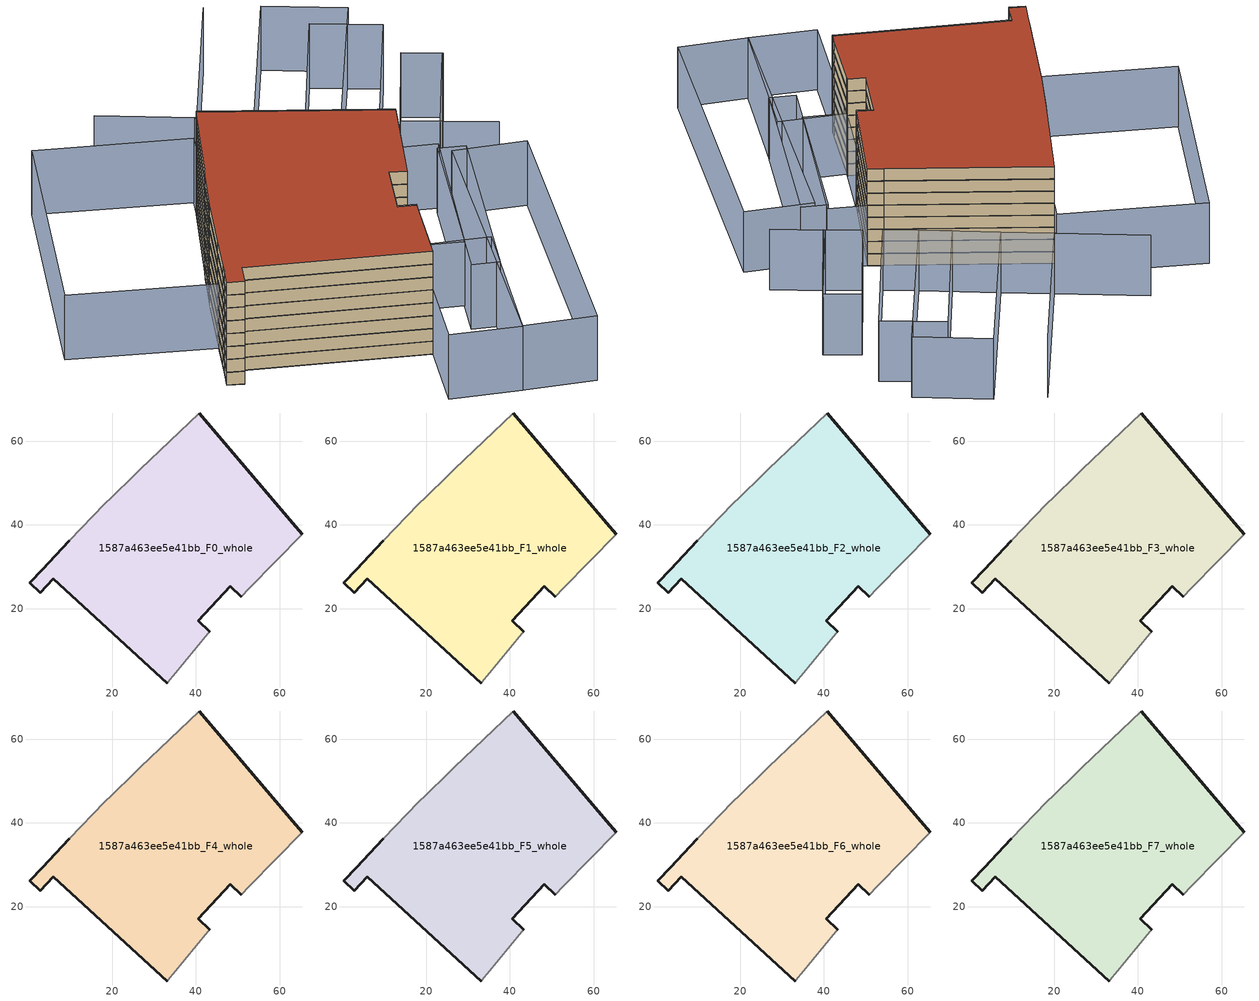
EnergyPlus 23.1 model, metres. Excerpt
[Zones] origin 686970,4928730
1587a463ee5e41bb_F0_whole
 floor ground (EU_floor_Construction): 50.77,22.84 52.73,24.84 65.42,37.72 63.17,40.37 40.81,66.7 26.77,53.29 25.25,51.83 19.86,46.58 18.27,45.04 9.83,36.18 4.83,30.94 3.41,29.45 0.31,26.24 2.81,23.83 5.96,27.12 33.19,2.27 33.8,3.01 34.64,4.03 42.88,14.01 43.32,14.55 40.59,17.11 48.24,25.41 z0
 wall outside (EU_wall_Construction): 33.19,2.27 5.96,27.12 2.81,23.83 0.31,26.24 3.41,29.45 4.83,30.94 9.83,36.18 / 40.81,66.7 63.17,40.37 65.42,37.72 / 50.77,22.84 48.24,25.41 40.59,17.11 43.32,14.55 z0:3
 wall adiabatic (EU_wall_Construction): 9.83,36.18 18.27,45.04 19.86,46.58 25.25,51.83 26.77,53.29 40.81,66.7 / 65.42,37.72 52.73,24.84 50.77,22.84 / 43.32,14.55 42.88,14.01 34.64,4.03 33.8,3.01 33.19,2.27 z0:3
1587a463ee5e41bb_F1_whole
 floor to 1587a463ee5e41bb_F0_whole (EU_floor_Construction): 50.77,22.84 52.73,24.84 65.42,37.72 63.17,40.37 40.81,66.7 26.77,53.29 25.25,51.83 19.86,46.58 18.27,45.04 9.83,36.18 4.83,30.94 3.41,29.45 0.31,26.24 2.81,23.83 5.96,27.12 33.19,2.27 33.8,3.01 34.64,4.03 42.88,14.01 43.32,14.55 40.59,17.11 48.24,25.41 z3
 wall outside (EU_wall_Construction): 33.19,2.27 5.96,27.12 2.81,23.83 0.31,26.24 3.41,29.45 4.83,30.94 9.83,36.18 / 40.81,66.7 63.17,40.37 65.42,37.72 / 50.77,22.84 48.24,25.41 40.59,17.11 43.32,14.55 z3:6
 wall adiabatic (EU_wall_Construction): 9.83,36.18 18.27,45.04 19.86,46.58 25.25,51.83 26.77,53.29 40.81,66.7 / 65.42,37.72 52.73,24.84 50.77,22.84 / 43.32,14.55 42.88,14.01 34.64,4.03 33.8,3.01 33.19,2.27 z3:6
1587a463ee5e41bb_F2_whole
 floor to 1587a463ee5e41bb_F1_whole (EU_floor_Construction): 50.77,22.84 52.73,24.84 65.42,37.72 63.17,40.37 40.81,66.7 26.77,53.29 25.25,51.83 19.86,46.58 18.27,45.04 9.83,36.18 4.83,30.94 3.41,29.45 0.31,26.24 2.81,23.83 5.96,27.12 33.19,2.27 33.8,3.01 34.64,4.03 42.88,14.01 43.32,14.55 40.59,17.11 48.24,25.41 z6
 wall outside (EU_wall_Construction): 33.19,2.27 5.96,27.12 2.81,23.83 0.31,26.24 3.41,29.45 4.83,30.94 9.83,36.18 / 40.81,66.7 63.17,40.37 65.42,37.72 / 50.77,22.84 48.24,25.41 40.59,17.11 43.32,14.55 z6:9
 wall adiabatic (EU_wall_Construction): 9.83,36.18 18.27,45.04 19.86,46.58 25.25,51.83 26.77,53.29 40.81,66.7 / 65.42,37.72 52.73,24.84 50.77,22.84 / 43.32,14.55 42.88,14.01 34.64,4.03 33.8,3.01 33.19,2.27 z6:9
1587a463ee5e41bb_F3_whole
 floor to 1587a463ee5e41bb_F2_whole (EU_floor_Construction): 50.77,22.84 52.73,24.84 65.42,37.72 63.17,40.37 40.81,66.7 26.77,53.29 25.25,51.83 19.86,46.58 18.27,45.04 9.83,36.18 4.83,30.94 3.41,29.45 0.31,26.24 2.81,23.83 5.96,27.12 33.19,2.27 33.8,3.01 34.64,4.03 42.88,14.01 43.32,14.55 40.59,17.11 48.24,25.41 z9
 wall outside (EU_wall_Construction): 33.19,2.27 5.96,27.12 2.81,23.83 0.31,26.24 3.41,29.45 4.83,30.94 9.83,36.18 / 40.81,66.7 63.17,40.37 65.42,37.72 / 50.77,22.84 48.24,25.41 40.59,17.11 43.32,14.55 z9:12
 wall adiabatic (EU_wall_Construction): 9.83,36.18 18.27,45.04 19.86,46.58 25.25,51.83 26.77,53.29 40.81,66.7 / 65.42,37.72 52.73,24.84 50.77,22.84 / 43.32,14.55 42.88,14.01 34.64,4.03 33.8,3.01 33.19,2.27 z9:12
1587a463ee5e41bb_F4_whole
 floor to 1587a463ee5e41bb_F3_whole (EU_floor_Construction): 50.77,22.84 52.73,24.84 65.42,37.72 63.17,40.37 40.81,66.7 26.77,53.29 25.25,51.83 19.86,46.58 18.27,45.04 9.83,36.18 4.83,30.94 3.41,29.45 0.31,26.24 2.81,23.83 5.96,27.12 33.19,2.27 33.8,3.01 34.64,4.03 42.88,14.01 43.32,14.55 40.59,17.11 48.24,25.41 z12
 wall outside (EU_wall_Construction): 33.19,2.27 5.96,27.12 2.81,23.83 0.31,26.24 3.41,29.45 4.83,30.94 9.83,36.18 / 40.81,66.7 63.17,40.37 65.42,37.72 / 50.77,22.84 48.24,25.41 40.59,17.11 43.32,14.55 z12:15
 wall adiabatic (EU_wall_Construction): 9.83,36.18 18.27,45.04 19.86,46.58 25.25,51.83 26.77,53.29 40.81,66.7 / 65.42,37.72 52.73,24.84 50.77,22.84 / 43.32,14.55 42.88,14.01 34.64,4.03 33.8,3.01 33.19,2.27 z12:15
1587a463ee5e41bb_F5_whole
 floor to 1587a463ee5e41bb_F4_whole (EU_floor_Construction): 50.77,22.84 52.73,24.84 65.42,37.72 63.17,40.37 40.81,66.7 26.77,53.29 25.25,51.83 19.86,46.58 18.27,45.04 9.83,36.18 4.83,30.94 3.41,29.45 0.31,26.24 2.81,23.83 5.96,27.12 33.19,2.27 33.8,3.01 34.64,4.03 42.88,14.01 43.32,14.55 40.59,17.11 48.24,25.41 z15
 wall outside (EU_wall_Construction): 33.19,2.27 5.96,27.12 2.81,23.83 0.31,26.24 3.41,29.45 4.83,30.94 9.83,36.18 / 40.81,66.7 63.17,40.37 65.42,37.72 / 50.77,22.84 48.24,25.41 40.59,17.11 43.32,14.55 z15:18
 wall adiabatic (EU_wall_Construction): 9.83,36.18 18.27,45.04 19.86,46.58 25.25,51.83 26.77,53.29 40.81,66.7 / 65.42,37.72 52.73,24.84 50.77,22.84 / 43.32,14.55 42.88,14.01 34.64,4.03 33.8,3.01 33.19,2.27 z15:18
1587a463ee5e41bb_F6_whole
 floor to 1587a463ee5e41bb_F5_whole (EU_floor_Construction): 50.77,22.84 52.73,24.84 65.42,37.72 63.17,40.37 40.81,66.7 26.77,53.29 25.25,51.83 19.86,46.58 18.27,45.04 9.83,36.18 4.83,30.94 3.41,29.45 0.31,26.24 2.81,23.83 5.96,27.12 33.19,2.27 33.8,3.01 34.64,4.03 42.88,14.01 43.32,14.55 40.59,17.11 48.24,25.41 z18
 wall outside (EU_wall_Construction): 33.19,2.27 5.96,27.12 2.81,23.83 0.31,26.24 3.41,29.45 4.83,30.94 9.83,36.18 / 40.81,66.7 63.17,40.37 65.42,37.72 / 50.77,22.84 48.24,25.41 40.59,17.11 43.32,14.55 z18:21
 wall adiabatic (EU_wall_Construction): 9.83,36.18 18.27,45.04 19.86,46.58 25.25,51.83 26.77,53.29 40.81,66.7 / 65.42,37.72 52.73,24.84 50.77,22.84 / 43.32,14.55 42.88,14.01 34.64,4.03 33.8,3.01 33.19,2.27 z18:21
1587a463ee5e41bb_F7_whole
 floor to 1587a463ee5e41bb_F6_whole (EU_floor_Construction): 50.77,22.84 52.73,24.84 65.42,37.72 63.17,40.37 40.81,66.7 26.77,53.29 25.25,51.83 19.86,46.58 18.27,45.04 9.83,36.18 4.83,30.94 3.41,29.45 0.31,26.24 2.81,23.83 5.96,27.12 33.19,2.27 33.8,3.01 34.64,4.03 42.88,14.01 43.32,14.55 40.59,17.11 48.24,25.41 z21
 wall outside (EU_wall_Construction): 33.19,2.27 5.96,27.12 2.81,23.83 0.31,26.24 3.41,29.45 4.83,30.94 9.83,36.18 / 40.81,66.7 63.17,40.37 65.42,37.72 / 50.77,22.84 48.24,25.41 40.59,17.11 43.32,14.55 z21:24
 wall adiabatic (EU_wall_Construction): 9.83,36.18 18.27,45.04 19.86,46.58 25.25,51.83 26.77,53.29 40.81,66.7 / 65.42,37.72 52.73,24.84 50.77,22.84 / 43.32,14.55 42.88,14.01 34.64,4.03 33.8,3.01 33.19,2.27 z21:24
 roof outside (EU_roof_Construction): 40.81,66.7 63.17,40.37 65.42,37.72 52.73,24.84 50.77,22.84 48.24,25.41 40.59,17.11 43.32,14.55 42.88,14.01 34.64,4.03 33.8,3.01 33.19,2.27 5.96,27.12 2.81,23.83 0.31,26.24 3.41,29.45 4.83,30.94 9.83,36.18 18.27,45.04 19.86,46.58 25.25,51.83 26.77,53.29 z24
shading: 84.52,27.76 77.59,36.61 / 77.59,36.61 95.14,50.37 / 56,64.3 48.85,73.65 / 78.29,95.51 49.06,73.41 / 49.06,73.41 37.25,89.03 / 23.53,-9.44 42.88,14.02 / 42.88,14.02 54,4.84 / 54,4.84 34.66,-18.62 / 34.66,-18.62 23.53,-9.44 / 46.33,-27.53 34.67,-18.46 / 34.67,-18.46 71.39,28.77 / 71.39,28.77 83.06,19.7 / 83.06,19.7 46.33,-27.53 / 74.45,27.7 48.51,-1.81 / 48.51,-1.81 44.31,1.88 / 44.31,1.88 70.25,31.39 / 70.25,31.39 74.45,27.7 / 71.53,32.21 49.47,7.75 / 49.47,7.75 42.68,13.87 / 42.68,13.87 64.73,38.34 / 64.73,38.34 71.53,32.21 / -12.63,55.68 20.77,90.99 / 20.77,90.99 43.47,69.52 / 43.47,69.52 10.08,34.21 / 10.08,34.21 -12.63,55.68 / 72.75,42.55 90.47,56.82 / 90.47,56.82 95.55,50.52 / 95.55,50.52 77.82,36.25 / 77.82,36.25 72.75,42.55 / 61.52,56.75 86.97,76.51 / 86.97,76.51 95.63,65.36 / 95.63,65.36 70.17,45.6 / 70.17,45.6 61.52,56.75 / 55.67,64.74 85.73,87.4 / 85.73,87.4 95.78,74.07 / 95.78,74.07 65.72,51.41 / 65.72,51.41 55.67,64.74 z0:15
[Building]
EU S2 Campaign: North Axis=0; Terrain=City; Solar Distribution=FullExterior
[Site:Location]
Bologna: Latitude=44.5; Longitude=11.25; Time Zone=1; Elevation=37
[SizingPeriod:WeatherFileDays]
AnnualSizingPeriod: Begin Month=1; Begin Day of Month=1; End Month=12; End Day of Month=31; Day of Week for Start Day=Monday; Use Weather File Daylight Saving Period=No; Use Weather File Rain and Snow Indicators=No
[MATERIAL]
EU_InternalMass_Material: Roughness=MediumRough; Thickness=0.1; Conductivity=1; Density=1800; Specific Heat=900; Thermal Absorptance=0.9; Solar Absorptance=0.7; Visible Absorptance=0.7
[MATERIAL:NOMASS] Roughness=MediumRough; Thermal Absorptance=0.9; Solar Absorptance=0.7; Visible Absorptance=0.7
Name | Thermal Resistance
EU_wall_NoMass | 0.905828
EU_roof_NoMass | 0.37593
EU_floor_NoMass | 0.67114
[CONSTRUCTION]
EU_wall_Construction: EU_wall_NoMass
EU_roof_Construction: EU_roof_NoMass
EU_floor_Construction: EU_floor_NoMass
EU_InternalMass_Construction: EU_InternalMass_Material
[ZONE] Type=1; Multiplier=1; Ceiling Height=autocalculate; Volume=5798.38; Floor Area=autocalculate; Part of Total Floor Area=Yes
1587a463ee5e41bb_F0_whole; 1587a463ee5e41bb_F1_whole; 1587a463ee5e41bb_F2_whole; 1587a463ee5e41bb_F3_whole; 1587a463ee5e41bb_F4_whole; 1587a463ee5e41bb_F5_whole; 1587a463ee5e41bb_F6_whole; 1587a463ee5e41bb_F7_whole
[INTERNALMASS] Construction=EU_InternalMass_Construction; Surface Area=1602.4
Name | Zone or ZoneList
1587a463ee5e41bb_F0_whole_EU_InternalMass | 1587a463ee5e41bb_F0_whole
1587a463ee5e41bb_F1_whole_EU_InternalMass | 1587a463ee5e41bb_F1_whole
1587a463ee5e41bb_F2_whole_EU_InternalMass | 1587a463ee5e41bb_F2_whole
1587a463ee5e41bb_F3_whole_EU_InternalMass | 1587a463ee5e41bb_F3_whole
1587a463ee5e41bb_F4_whole_EU_InternalMass | 1587a463ee5e41bb_F4_whole
1587a463ee5e41bb_F5_whole_EU_InternalMass | 1587a463ee5e41bb_F5_whole
1587a463ee5e41bb_F6_whole_EU_InternalMass | 1587a463ee5e41bb_F6_whole
1587a463ee5e41bb_F7_whole_EU_InternalMass | 1587a463ee5e41bb_F7_whole
[OTHEREQUIPMENT] Fuel Type=Electricity; Design Level Calculation Method=Watts/Area; Power per Zone Floor Area=1; Fraction Latent=0; Fraction Radiant=0; Fraction Lost=0; Carbon Dioxide Generation Rate=0; EndUse Subcategory=EU_Step8_InternalGains
Name | Zone or ZoneList or Space or SpaceList | Schedule
EU_Step8_InternalGain_1587a463ee5e41bb_F0_whole_f000 | 1587a463ee5e41bb_F0_whole | EU_Step8_GainSchedule_1587a463ee5e41bb_F0_whole_f000
EU_Step8_InternalGain_1587a463ee5e41bb_F1_whole_f000 | 1587a463ee5e41bb_F1_whole | EU_Step8_GainSchedule_1587a463ee5e41bb_F1_whole_f000
EU_Step8_InternalGain_1587a463ee5e41bb_F2_whole_f000 | 1587a463ee5e41bb_F2_whole | EU_Step8_GainSchedule_1587a463ee5e41bb_F2_whole_f000
EU_Step8_InternalGain_1587a463ee5e41bb_F3_whole_f000 | 1587a463ee5e41bb_F3_whole | EU_Step8_GainSchedule_1587a463ee5e41bb_F3_whole_f000
EU_Step8_InternalGain_1587a463ee5e41bb_F4_whole_f000 | 1587a463ee5e41bb_F4_whole | EU_Step8_GainSchedule_1587a463ee5e41bb_F4_whole_f000
EU_Step8_InternalGain_1587a463ee5e41bb_F5_whole_f000 | 1587a463ee5e41bb_F5_whole | EU_Step8_GainSchedule_1587a463ee5e41bb_F5_whole_f000
EU_Step8_InternalGain_1587a463ee5e41bb_F6_whole_f000 | 1587a463ee5e41bb_F6_whole | EU_Step8_GainSchedule_1587a463ee5e41bb_F6_whole_f000
EU_Step8_InternalGain_1587a463ee5e41bb_F7_whole_f000 | 1587a463ee5e41bb_F7_whole | EU_Step8_GainSchedule_1587a463ee5e41bb_F7_whole_f000
[ZONEVENTILATION:DESIGNFLOWRATE] Schedule=EU_AlwaysOn; Design Flow Rate Calculation Method=AirChanges/Hour; Air Changes per Hour=0.73129; Ventilation Type=Natural; Fan Pressure Rise=0; Fan Total Efficiency=1; Constant Term Coefficient=1; Temperature Term Coefficient=0; Velocity Term Coefficient=0; Velocity Squared Term Coefficient=0; Minimum Indoor Temperature=-100; Maximum Indoor Temperature=100; Delta Temperature=-100; Minimum Outdoor Temperature=-100; Maximum Outdoor Temperature=100; Maximum Wind Speed=40
Name | Zone or ZoneList or Space or SpaceList
EU_ConstantAir_1587a463ee5e41bb_F0_whole | 1587a463ee5e41bb_F0_whole
EU_ConstantAir_1587a463ee5e41bb_F1_whole | 1587a463ee5e41bb_F1_whole
EU_ConstantAir_1587a463ee5e41bb_F2_whole | 1587a463ee5e41bb_F2_whole
EU_ConstantAir_1587a463ee5e41bb_F3_whole | 1587a463ee5e41bb_F3_whole
EU_ConstantAir_1587a463ee5e41bb_F4_whole | 1587a463ee5e41bb_F4_whole
EU_ConstantAir_1587a463ee5e41bb_F5_whole | 1587a463ee5e41bb_F5_whole
EU_ConstantAir_1587a463ee5e41bb_F6_whole | 1587a463ee5e41bb_F6_whole
EU_ConstantAir_1587a463ee5e41bb_F7_whole | 1587a463ee5e41bb_F7_whole
[HVACTEMPLATE:THERMOSTAT] Constant Heating Setpoint=20; Constant Cooling Setpoint=50
EU_HeatOnly_1587a463ee5e41bb_F0_whole; EU_HeatOnly_1587a463ee5e41bb_F1_whole; EU_HeatOnly_1587a463ee5e41bb_F2_whole; EU_HeatOnly_1587a463ee5e41bb_F3_whole; EU_HeatOnly_1587a463ee5e41bb_F4_whole; EU_HeatOnly_1587a463ee5e41bb_F5_whole; EU_HeatOnly_1587a463ee5e41bb_F6_whole; EU_HeatOnly_1587a463ee5e41bb_F7_whole
[HVACTEMPLATE:ZONE:IDEALLOADSAIRSYSTEM] System Availability Schedule=EU_AlwaysOn; Maximum Heating Supply Air Temperature=50; Minimum Cooling Supply Air Temperature=13; Maximum Heating Supply Air Humidity Ratio=0.0156; Minimum Cooling Supply Air Humidity Ratio=0.0077; Heating Limit=NoLimit; Cooling Limit=NoLimit; Heating Availability Schedule=EU_AlwaysOn; Cooling Availability Schedule=EU_CoolingOff; Dehumidification Control Type=ConstantSensibleHeatRatio; Cooling Sensible Heat Ratio=0.7; Dehumidification Setpoint=60; Humidification Control Type=None; Humidification Setpoint=30; Outdoor Air Method=None; Outdoor Air Flow Rate per Person=0.00944; Outdoor Air Flow Rate per Zone Floor Area=0; Outdoor Air Flow Rate per Zone=0; Demand Controlled Ventilation Type=None; Outdoor Air Economizer Type=NoEconomizer; Heat Recovery Type=None; Sensible Heat Recovery Effectiveness=0.7; Latent Heat Recovery Effectiveness=0.65
Name | Template Thermostat
1587a463ee5e41bb_F0_whole | EU_HeatOnly_1587a463ee5e41bb_F0_whole
1587a463ee5e41bb_F1_whole | EU_HeatOnly_1587a463ee5e41bb_F1_whole
1587a463ee5e41bb_F2_whole | EU_HeatOnly_1587a463ee5e41bb_F2_whole
1587a463ee5e41bb_F3_whole | EU_HeatOnly_1587a463ee5e41bb_F3_whole
1587a463ee5e41bb_F4_whole | EU_HeatOnly_1587a463ee5e41bb_F4_whole
1587a463ee5e41bb_F5_whole | EU_HeatOnly_1587a463ee5e41bb_F5_whole
1587a463ee5e41bb_F6_whole | EU_HeatOnly_1587a463ee5e41bb_F6_whole
1587a463ee5e41bb_F7_whole | EU_HeatOnly_1587a463ee5e41bb_F7_whole
[SIZING:ZONE] Zone Cooling Design Supply Air Temperature Input Method=SupplyAirTemperature; Zone Cooling Design Supply Air Temperature=13; Zone Heating Design Supply Air Temperature Input Method=SupplyAirTemperature; Zone Heating Design Supply Air Temperature=50; Zone Cooling Design Supply Air Humidity Ratio=0.008; Zone Heating Design Supply Air Humidity Ratio=0.008; Cooling Design Air Flow Method=DesignDay; Cooling Design Air Flow Rate=0; Cooling Minimum Air Flow per Zone Floor Area=0.000762; Cooling Minimum Air Flow=0; Cooling Minimum Air Flow Fraction=0.2; Heating Design Air Flow Method=DesignDay; Heating Design Air Flow Rate=0; Heating Maximum Air Flow per Zone Floor Area=0.002032; Heating Maximum Air Flow=0.141576; Heating Maximum Air Flow Fraction=0.3; Account for Dedicated Outdoor Air System=No; Dedicated Outdoor Air System Control Strategy=NeutralSupplyAir; Dedicated Outdoor Air Low Setpoint Temperature for Design=autosize; Dedicated Outdoor Air High Setpoint Temperature for Design=autosize; Zone Load Sizing Method=Sensible Load Only No Latent Load; Zone Latent Cooling Design Supply Air Humidity Ratio Input Method=HumidityRatioDifference; Zone Cooling Design Supply Air Humidity Ratio Difference=0.005; Zone Latent Heating Design Supply Air Humidity Ratio Input Method=HumidityRatioDifference; Zone Humidification Design Supply Air Humidity Ratio Difference=0.005
1587a463ee5e41bb_F0_whole; 1587a463ee5e41bb_F1_whole; 1587a463ee5e41bb_F2_whole; 1587a463ee5e41bb_F3_whole; 1587a463ee5e41bb_F4_whole; 1587a463ee5e41bb_F5_whole; 1587a463ee5e41bb_F6_whole; 1587a463ee5e41bb_F7_whole
[SCHEDULE:CONSTANT]
Name | Hourly Value
EU_AlwaysOn | 1
EU_CoolingOff | 0
[SCHEDULE:FILE] Column Number=1; Rows to Skip at Top=0; Number of Hours of Data=8760; Column Separator=Comma; Interpolate to Timestep=No; Minutes per Item=60; Adjust Schedule for Daylight Savings=Yes
Name | File
EU_Step8_GainSchedule_1587a463ee5e41bb_F0_whole_f000 | ../../schedules/1587a463ee5e41bb/1587a463ee5e41bb_F0_whole_f000_gain.csv
EU_Step8_GainSchedule_1587a463ee5e41bb_F1_whole_f000 | ../../schedules/1587a463ee5e41bb/1587a463ee5e41bb_F1_whole_f000_gain.csv
EU_Step8_GainSchedule_1587a463ee5e41bb_F2_whole_f000 | ../../schedules/1587a463ee5e41bb/1587a463ee5e41bb_F2_whole_f000_gain.csv
EU_Step8_GainSchedule_1587a463ee5e41bb_F3_whole_f000 | ../../schedules/1587a463ee5e41bb/1587a463ee5e41bb_F3_whole_f000_gain.csv
EU_Step8_GainSchedule_1587a463ee5e41bb_F4_whole_f000 | ../../schedules/1587a463ee5e41bb/1587a463ee5e41bb_F4_whole_f000_gain.csv
EU_Step8_GainSchedule_1587a463ee5e41bb_F5_whole_f000 | ../../schedules/1587a463ee5e41bb/1587a463ee5e41bb_F5_whole_f000_gain.csv
EU_Step8_GainSchedule_1587a463ee5e41bb_F6_whole_f000 | ../../schedules/1587a463ee5e41bb/1587a463ee5e41bb_F6_whole_f000_gain.csv
EU_Step8_GainSchedule_1587a463ee5e41bb_F7_whole_f000 | ../../schedules/1587a463ee5e41bb/1587a463ee5e41bb_F7_whole_f000_gain.csv
